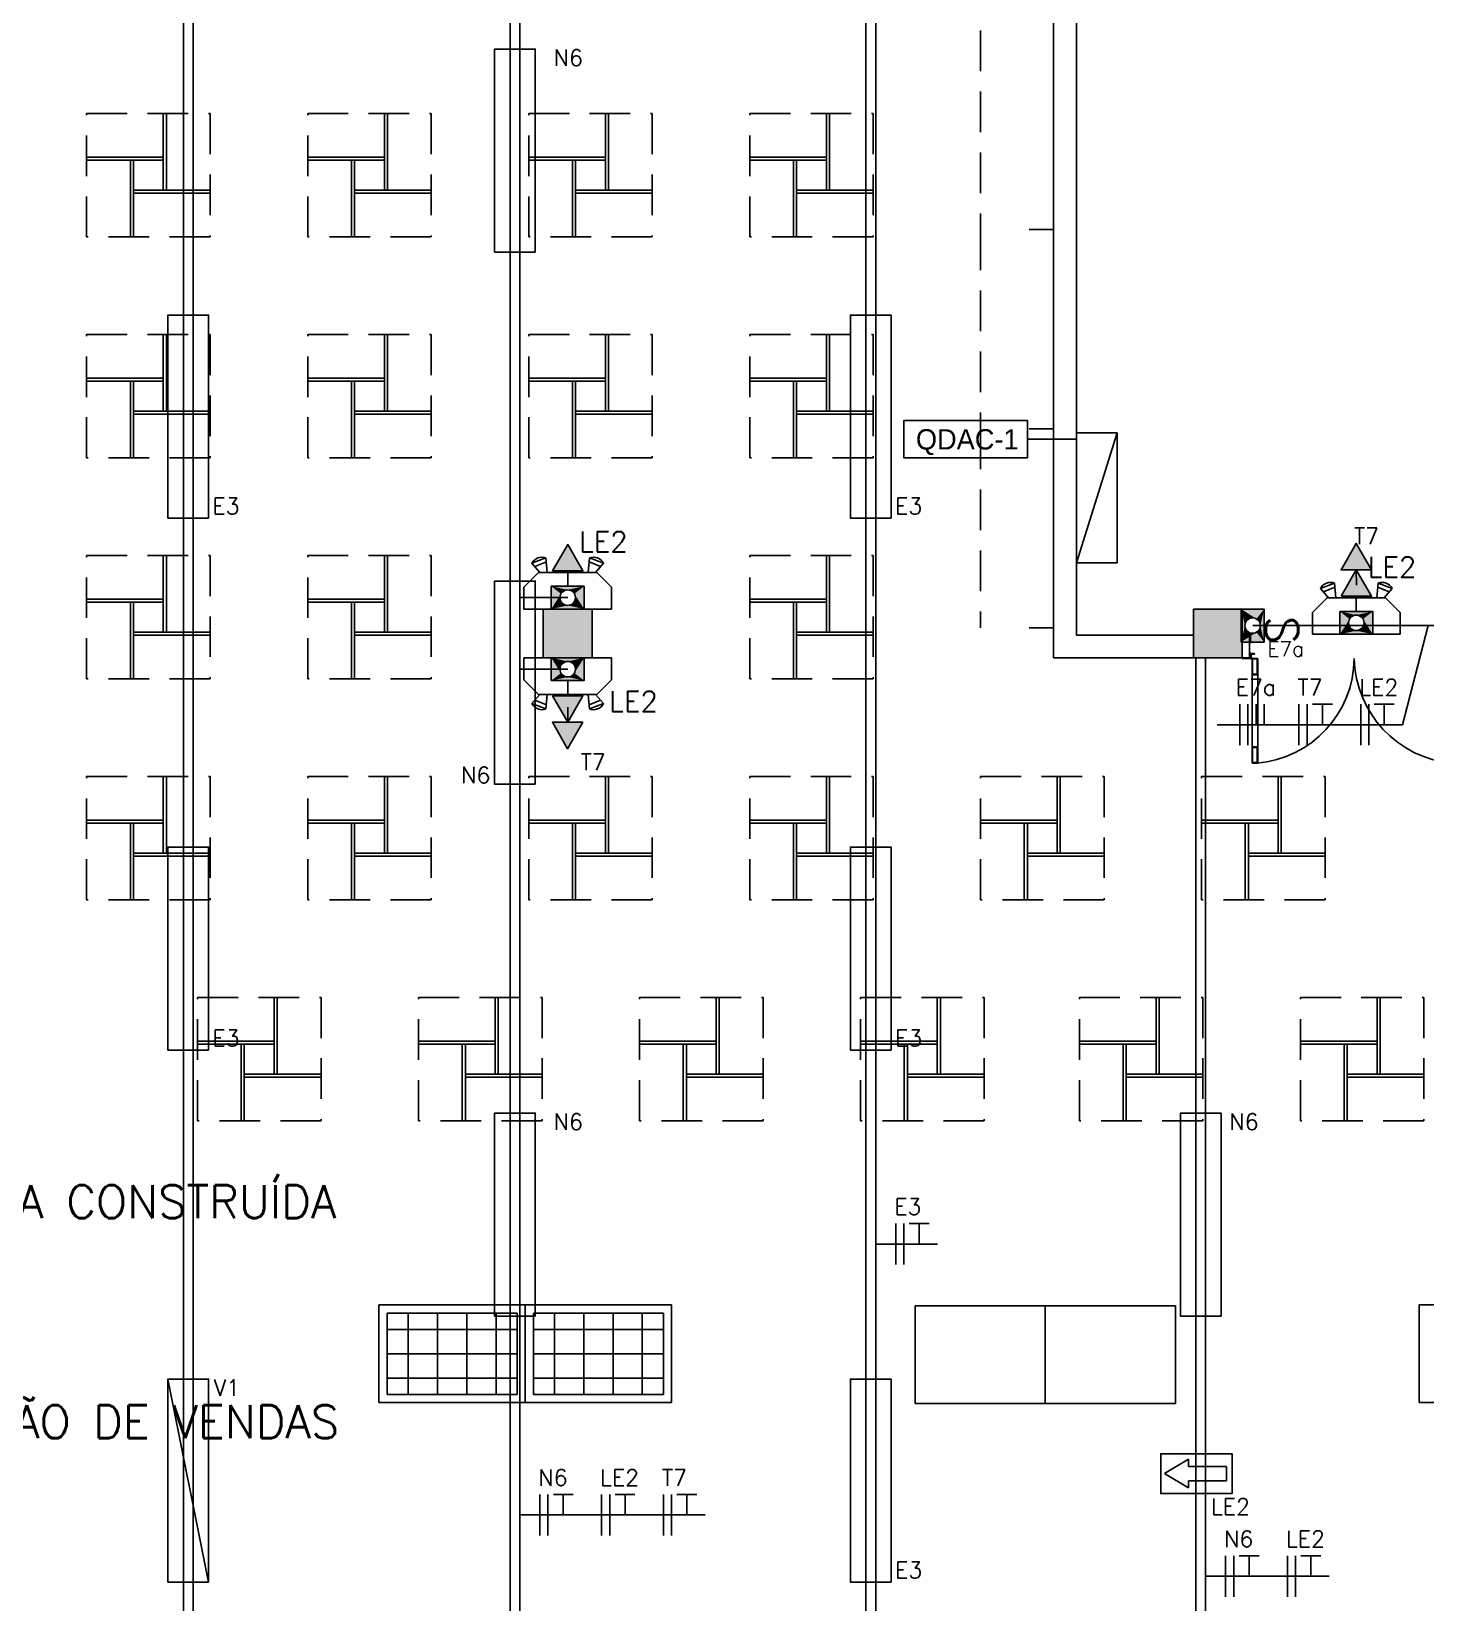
# Model space of a CAD drawing. Header units: metres. Extents: x -367 to 368, y -238 to 226.
# Drawn here: x 227.97 to 236.55, y 205.54 to 215.2 of the extents above; entities that cross this region are included whole.
import ezdxf
from ezdxf.enums import TextEntityAlignment as Align

# ---------------------------------------------------------------- set-up
doc = ezdxf.new("R2010")
doc.units = ezdxf.units.M
doc.linetypes.add('CONTINOUS', pattern=[0])
doc.linetypes.add('LA_BAU_BASES GERAIS_R00$0$LA_BAU_MERC_R01$0$HIDDEN', pattern=[0.375, 0.25, -0.125])
for name, color, linetype in [('A-SIMBELET', 10, 'Continuous'), ('ELE-ELÉTRICA', 160, 'Continuous'), ('INCENDIO', 10, 'CONTINOUS'), ('LA_BAU_BASES GERAIS_R00$0$base', 253, 'Continuous'), ('LA_BAU_BASES GERAIS_R00$0$QUADROS', 7, 'Continuous'), ('LA_BAU_LUM TÉRREO_R02$0$ARQ-HAC-251', 251, 'Continuous'), ('LA_BAU_LUM TÉRREO_R02$0$ARQ-LUM', 2, 'Continuous')]:
    doc.layers.add(name, color=color, linetype=linetype)
doc.styles.add('LA_BAU_BASES GERAIS_R00$0$LA_BAU_MERC_R01$0$R40-125-RS', font='romans.shx', dxfattribs={"height": 0.1248})
doc.styles.add('LA_BAU_BASES GERAIS_R00$0$LA_BAU_MERC_R01$0$RS80', font='ROMANS', dxfattribs={"height": 0.18})
doc.styles.add('LA_BAU_BASES GERAIS_R00$0$R60-125-RS', font='romans.shx', dxfattribs={"height": 0.19})
doc.styles.add('LA_BAU_BASES GERAIS_R00$0$R80-100-RS', font='romans.shx', dxfattribs={"height": 0.203})
doc.styles.add('LA_BAU_BASES GERAIS_R00$0$Standard', font='txt')
doc.styles.get("Standard").update_dxf_attribs({"font": 'romans.shx'})
doc.styles.add('STANDARD-0.1', font='simplex.shx', dxfattribs={"height": 0.1})

# ---------------------------------------------------------------- blocks, each defined once
blk = doc.blocks.new('LA_BAU_BASES GERAIS_R00$0$LA_BAU_ALVENARIA TÉRREO_R01')
at = {"layer": 'LA_BAU_BASES GERAIS_R00$0$base', "linetype": 'Continuous'}
h = blk.add_hatch(color=256, dxfattribs=at)
h.dxf.hatch_style = 1
h.paths.add_polyline_path([(231.42, 211.65), (231.12, 211.65), (231.12, 211.35), (231.42, 211.35)])
h = blk.add_hatch(color=256, dxfattribs=at)
h.dxf.hatch_style = 1
h.paths.add_polyline_path([(235.42, 211.65), (235.25, 211.65), (235.25, 211.35), (235.42, 211.35)])
h.paths.add_polyline_path([(235.25, 211.65), (235.12, 211.65), (235.12, 211.35), (235.25, 211.35)])
for p, q in [((235.4812, 211.3418), (235.4812, 210.798)), ((235.5162, 211.3418), (235.5162, 210.798))]:
    blk.add_line(p, q, dxfattribs=at)
for points in [[(235.12, 211.35), (234.26, 211.35), (234.26, 222.17)], [(235.12, 211.49), (234.4, 211.49), (234.4, 222.17)], [(235.42, 211.49), (235.4661, 211.49), (235.4661, 211.35), (235.42, 211.35)]]:
    blk.add_lwpolyline(points, dxfattribs=at)
for points in [[(231.12, 211.65), (231.42, 211.65), (231.42, 211.35), (231.12, 211.35)], [(235.12, 211.65), (235.42, 211.65), (235.42, 211.35), (235.12, 211.35)]]:
    blk.add_lwpolyline(points, close=True, dxfattribs=at)
for points in [[(235.4708, 211.4947), (235.42, 211.4947), (235.42, 211.493, 0.414214), (235.423, 211.49), (235.4631, 211.49, -0.414214), (235.4661, 211.487), (235.4661, 211.445, 0.414214), (235.4691, 211.442), (235.4708, 211.442)], [(235.4631, 211.35, 0.414214), (235.4661, 211.353), (235.4661, 211.375, -0.414214), (235.4691, 211.378), (235.4708, 211.378), (235.4708, 211.3453), (235.42, 211.3453), (235.42, 211.347, -0.414214), (235.423, 211.35)], [(235.5162, 210.798, 0.414214), (235.5122, 210.802), (235.4852, 210.802, 0.414214), (235.4812, 210.798), (235.4812, 210.706, 0.414214), (235.4852, 210.702), (235.5122, 210.702, 0.414214), (235.5162, 210.706)]]:
    blk.add_lwpolyline(points, format="xyb", close=True, dxfattribs=at)
for points in [[(235.4708, 211.3763), (235.4958, 211.3764), (235.4958, 211.3747, -0.414214), (235.4928, 211.3717), (235.4785, 211.3717, 0.414214), (235.4755, 211.3687), (235.4755, 211.355, -0.414214), (235.4725, 211.352), (235.4708, 211.352)], [(235.5162, 211.3418, 0.414214), (235.5122, 211.3458), (235.4852, 211.3458, 0.414214), (235.4812, 211.3418)], [(235.5122, 211.3426), (235.4852, 211.3426, 0.414214), (235.4843, 211.3418), (235.4843, 211.2498, 0.414214), (235.4852, 211.2489), (235.4982, 211.2489), (235.4982, 211.2458)], [(235.5122, 211.3426, -0.414214), (235.5131, 211.3418), (235.5131, 211.2498, -0.414214), (235.5122, 211.2489), (235.4992, 211.2489), (235.4992, 211.2458)], [(235.5162, 211.2498, -0.414214), (235.5122, 211.2458), (235.4852, 211.2458, -0.414214), (235.4812, 211.2498)], [(235.4982, 210.802), (235.4982, 210.7988), (235.4852, 210.7988, 0.414214), (235.4843, 210.798), (235.4843, 210.706, 0.414214), (235.4852, 210.7051), (235.5122, 210.7051, 0.414214), (235.5131, 210.706), (235.5131, 210.798, 0.414214), (235.5122, 210.7988), (235.4992, 210.7988), (235.4992, 210.802)]]:
    blk.add_lwpolyline(points, format="xyb", dxfattribs=at)
for radius in [0.00438, 0.00238]:
    blk.add_circle((235.4762, 211.347), radius, dxfattribs=at)
for centre, radius, start, end in [((235.458, 211.3508), 0.6511, 274.77989, 359.55554), ((236.7712, 211.3617), 0.6624, 181.3746, 264.80759)]:
    blk.add_arc(centre, radius, start, end, dxfattribs=at)
blk = doc.blocks.new('LA_BAU_BASES GERAIS_R00$0$LA_BAU_MERC_R01')
at = {"layer": 'LA_BAU_BASES GERAIS_R00$0$base', "linetype": 'LA_BAU_BASES GERAIS_R00$0$LA_BAU_MERC_R01$0$HIDDEN'}
for p, q in [((233.81, 215.21), (233.81, 213.985)), ((228.31, 213.94), (228.31, 214.7)), ((228.31, 214.7), (229.07, 214.7)), ((229.07, 214.7), (229.07, 213.94)), ((229.67, 213.94), (229.67, 214.7)), ((229.67, 214.7), (230.43, 214.7)), ((230.43, 214.7), (230.43, 213.94)), ((231.03, 213.94), (231.03, 214.7)), ((231.03, 214.7), (231.79, 214.7)), ((231.79, 214.7), (231.79, 213.94)), ((232.39, 213.94), (232.39, 214.7)), ((232.39, 214.7), (233.15, 214.7)), ((233.15, 214.7), (233.15, 213.94)), ((229.07, 213.94), (228.31, 213.94)), ((230.43, 213.94), (229.67, 213.94)), ((231.79, 213.94), (231.03, 213.94)), ((233.15, 213.94), (232.39, 213.94)), ((233.81, 213.985), (233.81, 212.76)), ((228.31, 212.58), (228.31, 213.34)), ((228.31, 213.34), (229.07, 213.34)), ((229.07, 213.34), (229.07, 212.58)), ((229.67, 212.58), (229.67, 213.34)), ((229.67, 213.34), (230.43, 213.34)), ((230.43, 213.34), (230.43, 212.58)), ((231.03, 212.58), (231.03, 213.34)), ((231.03, 213.34), (231.79, 213.34)), ((231.79, 213.34), (231.79, 212.58)), ((232.39, 212.58), (232.39, 213.34)), ((232.39, 213.34), (233.15, 213.34)), ((233.15, 213.34), (233.15, 212.58)), ((233.81, 212.76), (233.81, 211.535)), ((229.07, 212.58), (228.31, 212.58)), ((230.43, 212.58), (229.67, 212.58)), ((231.79, 212.58), (231.03, 212.58)), ((233.15, 212.58), (232.39, 212.58)), ((228.31, 211.22), (228.31, 211.98)), ((228.31, 211.98), (229.07, 211.98)), ((229.07, 211.98), (229.07, 211.22)), ((229.67, 211.22), (229.67, 211.98)), ((229.67, 211.98), (230.43, 211.98)), ((230.43, 211.98), (230.43, 211.22)), ((232.39, 211.22), (232.39, 211.98)), ((232.39, 211.98), (233.15, 211.98)), ((233.15, 211.98), (233.15, 211.22)), ((229.07, 211.22), (228.31, 211.22)), ((230.43, 211.22), (229.67, 211.22)), ((233.15, 211.22), (232.39, 211.22)), ((228.31, 209.86), (228.31, 210.62)), ((228.31, 210.62), (229.07, 210.62)), ((229.07, 210.62), (229.07, 209.86)), ((229.67, 209.86), (229.67, 210.62)), ((229.67, 210.62), (230.43, 210.62)), ((230.43, 210.62), (230.43, 209.86)), ((231.03, 209.86), (231.03, 210.62)), ((231.03, 210.62), (231.79, 210.62)), ((231.79, 210.62), (231.79, 209.86)), ((232.39, 209.86), (232.39, 210.62)), ((232.39, 210.62), (233.15, 210.62)), ((233.15, 210.62), (233.15, 209.86)), ((233.81, 209.86), (233.81, 210.62)), ((233.81, 210.62), (234.57, 210.62)), ((234.57, 210.62), (234.57, 209.86)), ((235.17, 209.86), (235.17, 210.62)), ((235.17, 210.62), (235.93, 210.62)), ((235.93, 210.62), (235.93, 209.86)), ((229.07, 209.86), (228.31, 209.86)), ((230.43, 209.86), (229.67, 209.86)), ((231.79, 209.86), (231.03, 209.86)), ((233.15, 209.86), (232.39, 209.86)), ((234.57, 209.86), (233.81, 209.86)), ((235.93, 209.86), (235.17, 209.86)), ((228.992, 208.5), (228.992, 209.26)), ((228.992, 209.26), (229.752, 209.26)), ((229.752, 209.26), (229.752, 208.5)), ((230.352, 208.5), (230.352, 209.26)), ((230.352, 209.26), (231.112, 209.26)), ((231.112, 209.26), (231.112, 208.5)), ((231.712, 208.5), (231.712, 209.26)), ((231.712, 209.26), (232.472, 209.26)), ((232.472, 209.26), (232.472, 208.5)), ((233.072, 208.5), (233.072, 209.26)), ((233.072, 209.26), (233.832, 209.26)), ((233.832, 209.26), (233.832, 208.5)), ((234.4181, 208.5), (234.4181, 209.26)), ((234.4181, 209.26), (235.1781, 209.26)), ((235.1781, 209.26), (235.1781, 208.5)), ((235.7781, 208.5), (235.7781, 209.26)), ((235.7781, 209.26), (236.5381, 209.26)), ((236.5381, 209.26), (236.5381, 208.5)), ((229.752, 208.5), (228.992, 208.5)), ((231.112, 208.5), (230.352, 208.5)), ((232.472, 208.5), (231.712, 208.5)), ((233.832, 208.5), (233.072, 208.5)), ((235.1781, 208.5), (234.4181, 208.5)), ((236.5381, 208.5), (235.7781, 208.5))]:
    blk.add_line(p, q, dxfattribs=at)
at = {"layer": 'LA_BAU_BASES GERAIS_R00$0$base'}
for p, q in [((234.26, 213.985), (234.26, 215.21)), ((234.26, 213.985), (234.11, 213.985)), ((234.26, 213.985), (234.11, 213.985)), ((234.26, 212.76), (234.26, 213.985)), ((234.26, 212.76), (234.11, 212.76)), ((234.26, 212.76), (234.11, 212.76)), ((234.26, 211.535), (234.26, 212.76)), ((234.26, 211.535), (234.11, 211.535)), ((230.1088, 207.3668), (230.1088, 206.7668)), ((231.0088, 207.3668), (230.1088, 207.3668)), ((231.0088, 206.7668), (231.0088, 207.3668)), ((231.0088, 207.3668), (231.0088, 206.7668)), ((231.9088, 207.3668), (231.0088, 207.3668)), ((231.9088, 206.7668), (231.9088, 207.3668)), ((233.4088, 207.3611), (233.4088, 206.7611)), ((234.2088, 207.3611), (233.4088, 207.3611)), ((234.2088, 207.3611), (234.2088, 206.7611)), ((235.0088, 207.3611), (234.2088, 207.3611)), ((234.2088, 206.7611), (234.2088, 207.3611)), ((235.0088, 206.7611), (235.0088, 207.3611)), ((236.5088, 207.3668), (236.5088, 206.7668)), ((237.4088, 207.3668), (236.5088, 207.3668)), ((230.1588, 207.3168), (230.1588, 206.8168)), ((230.9588, 207.3168), (230.1588, 207.3168)), ((230.2888, 207.3168), (230.2888, 206.8168)), ((230.4688, 207.3168), (230.4688, 206.8168)), ((230.6488, 207.3168), (230.6488, 206.8168)), ((230.8288, 207.3168), (230.8288, 206.8168)), ((230.9588, 206.8168), (230.9588, 207.3168)), ((231.0588, 207.3168), (231.0588, 206.8168)), ((231.8588, 207.3168), (231.0588, 207.3168)), ((231.1888, 207.3168), (231.1888, 206.8168)), ((231.3688, 207.3168), (231.3688, 206.8168)), ((231.5488, 207.3168), (231.5488, 206.8168)), ((231.7288, 207.3168), (231.7288, 206.8168)), ((231.8588, 206.8168), (231.8588, 207.3168)), ((230.1588, 207.2168), (230.9588, 207.2168)), ((231.0588, 207.2168), (231.8588, 207.2168)), ((230.1588, 207.0668), (230.9588, 207.0668)), ((231.0588, 207.0668), (231.8588, 207.0668)), ((230.1588, 206.9168), (230.9588, 206.9168)), ((231.0588, 206.9168), (231.8588, 206.9168)), ((230.1088, 206.7668), (231.0088, 206.7668)), ((230.1588, 206.8168), (230.9588, 206.8168)), ((231.0088, 206.7668), (231.9088, 206.7668)), ((231.0588, 206.8168), (231.8588, 206.8168)), ((233.4088, 206.7611), (234.2088, 206.7611)), ((234.2088, 206.7611), (235.0088, 206.7611)), ((236.5088, 206.7668), (237.4088, 206.7668))]:
    blk.add_line(p, q, dxfattribs=at)
at = {"layer": 'LA_BAU_BASES GERAIS_R00$0$base', "linetype": 'Continuous'}
for p, q in [((228.7818, 214.7), (228.7818, 214.2282)), ((228.8008, 214.7), (228.8008, 214.2282)), ((230.1418, 214.7), (230.1418, 214.2282)), ((230.1608, 214.7), (230.1608, 214.2282)), ((231.5018, 214.7), (231.5018, 214.2282)), ((231.5208, 214.7), (231.5208, 214.2282)), ((232.8618, 214.7), (232.8618, 214.2282)), ((232.8808, 214.7), (232.8808, 214.2282)), ((228.7818, 214.4308), (228.31, 214.4308)), ((228.7818, 214.4118), (228.31, 214.4118)), ((228.5792, 214.4118), (228.5792, 213.94)), ((228.5982, 214.4118), (228.5982, 213.94)), ((230.1418, 214.4308), (229.67, 214.4308)), ((230.1418, 214.4118), (229.67, 214.4118)), ((229.9392, 214.4118), (229.9392, 213.94)), ((229.9582, 214.4118), (229.9582, 213.94)), ((231.5018, 214.4308), (231.03, 214.4308)), ((231.5018, 214.4118), (231.03, 214.4118)), ((231.2992, 214.4118), (231.2992, 213.94)), ((231.3182, 214.4118), (231.3182, 213.94)), ((232.8618, 214.4308), (232.39, 214.4308)), ((232.8618, 214.4118), (232.39, 214.4118)), ((232.6592, 214.4118), (232.6592, 213.94)), ((232.6782, 214.4118), (232.6782, 213.94)), ((229.07, 214.2282), (228.5982, 214.2282)), ((229.07, 214.2092), (228.5982, 214.2092)), ((230.43, 214.2282), (229.9582, 214.2282)), ((230.43, 214.2092), (229.9582, 214.2092)), ((231.79, 214.2282), (231.3182, 214.2282)), ((231.79, 214.2092), (231.3182, 214.2092)), ((233.15, 214.2282), (232.6782, 214.2282)), ((233.15, 214.2092), (232.6782, 214.2092)), ((228.7818, 213.34), (228.7818, 212.8682)), ((228.8008, 213.34), (228.8008, 212.8682)), ((230.1418, 213.34), (230.1418, 212.8682)), ((230.1608, 213.34), (230.1608, 212.8682)), ((231.5018, 213.34), (231.5018, 212.8682)), ((231.5208, 213.34), (231.5208, 212.8682)), ((232.8618, 213.34), (232.8618, 212.8682)), ((232.8808, 213.34), (232.8808, 212.8682)), ((228.7818, 213.0708), (228.31, 213.0708)), ((228.7818, 213.0518), (228.31, 213.0518)), ((228.5792, 213.0518), (228.5792, 212.58)), ((228.5982, 213.0518), (228.5982, 212.58)), ((230.1418, 213.0708), (229.67, 213.0708)), ((230.1418, 213.0518), (229.67, 213.0518)), ((229.9392, 213.0518), (229.9392, 212.58)), ((229.9582, 213.0518), (229.9582, 212.58)), ((231.5018, 213.0708), (231.03, 213.0708)), ((231.5018, 213.0518), (231.03, 213.0518)), ((231.2992, 213.0518), (231.2992, 212.58)), ((231.3182, 213.0518), (231.3182, 212.58)), ((232.8618, 213.0708), (232.39, 213.0708)), ((232.8618, 213.0518), (232.39, 213.0518)), ((232.6592, 213.0518), (232.6592, 212.58)), ((232.6782, 213.0518), (232.6782, 212.58)), ((229.07, 212.8682), (228.5982, 212.8682)), ((229.07, 212.8492), (228.5982, 212.8492)), ((230.43, 212.8682), (229.9582, 212.8682)), ((230.43, 212.8492), (229.9582, 212.8492)), ((231.79, 212.8682), (231.3182, 212.8682)), ((231.79, 212.8492), (231.3182, 212.8492)), ((233.15, 212.8682), (232.6782, 212.8682)), ((233.15, 212.8492), (232.6782, 212.8492)), ((228.7818, 211.98), (228.7818, 211.5082)), ((228.8008, 211.98), (228.8008, 211.5082)), ((230.1418, 211.98), (230.1418, 211.5082)), ((230.1608, 211.98), (230.1608, 211.5082)), ((232.8618, 211.98), (232.8618, 211.5082)), ((232.8808, 211.98), (232.8808, 211.5082)), ((228.7818, 211.7108), (228.31, 211.7108)), ((228.7818, 211.6918), (228.31, 211.6918)), ((228.5792, 211.6918), (228.5792, 211.22)), ((228.5982, 211.6918), (228.5982, 211.22)), ((230.1418, 211.7108), (229.67, 211.7108)), ((230.1418, 211.6918), (229.67, 211.6918)), ((229.9392, 211.6918), (229.9392, 211.22)), ((229.9582, 211.6918), (229.9582, 211.22)), ((232.8618, 211.7108), (232.39, 211.7108)), ((232.8618, 211.6918), (232.39, 211.6918)), ((232.6592, 211.6918), (232.6592, 211.22)), ((232.6782, 211.6918), (232.6782, 211.22)), ((229.07, 211.5082), (228.5982, 211.5082)), ((229.07, 211.4892), (228.5982, 211.4892)), ((230.43, 211.5082), (229.9582, 211.5082)), ((230.43, 211.4892), (229.9582, 211.4892)), ((233.15, 211.5082), (232.6782, 211.5082)), ((233.15, 211.4892), (232.6782, 211.4892)), ((228.7818, 210.62), (228.7818, 210.1482)), ((228.8008, 210.62), (228.8008, 210.1482)), ((230.1418, 210.62), (230.1418, 210.1482)), ((230.1608, 210.62), (230.1608, 210.1482)), ((231.5018, 210.62), (231.5018, 210.1482)), ((231.5208, 210.62), (231.5208, 210.1482)), ((232.8618, 210.62), (232.8618, 210.1482)), ((232.8808, 210.62), (232.8808, 210.1482)), ((234.2818, 210.62), (234.2818, 210.1482)), ((234.3008, 210.62), (234.3008, 210.1482)), ((235.6418, 210.62), (235.6418, 210.1482)), ((235.6608, 210.62), (235.6608, 210.1482)), ((228.7818, 210.3508), (228.31, 210.3508)), ((228.7818, 210.3318), (228.31, 210.3318)), ((228.5792, 210.3318), (228.5792, 209.86)), ((228.5982, 210.3318), (228.5982, 209.86)), ((230.1418, 210.3508), (229.67, 210.3508)), ((230.1418, 210.3318), (229.67, 210.3318)), ((229.9392, 210.3318), (229.9392, 209.86)), ((229.9582, 210.3318), (229.9582, 209.86)), ((231.5018, 210.3508), (231.03, 210.3508)), ((231.5018, 210.3318), (231.03, 210.3318)), ((231.2992, 210.3318), (231.2992, 209.86)), ((231.3182, 210.3318), (231.3182, 209.86)), ((232.8618, 210.3508), (232.39, 210.3508)), ((232.8618, 210.3318), (232.39, 210.3318)), ((232.6592, 210.3318), (232.6592, 209.86)), ((232.6782, 210.3318), (232.6782, 209.86)), ((234.2818, 210.3508), (233.81, 210.3508)), ((234.2818, 210.3318), (233.81, 210.3318)), ((234.0792, 210.3318), (234.0792, 209.86)), ((234.0982, 210.3318), (234.0982, 209.86)), ((235.6418, 210.3508), (235.17, 210.3508)), ((235.6418, 210.3318), (235.17, 210.3318)), ((235.4392, 210.3318), (235.4392, 209.86)), ((235.4582, 210.3318), (235.4582, 209.86)), ((229.07, 210.1482), (228.5982, 210.1482)), ((229.07, 210.1292), (228.5982, 210.1292)), ((230.43, 210.1482), (229.9582, 210.1482)), ((230.43, 210.1292), (229.9582, 210.1292)), ((231.79, 210.1482), (231.3182, 210.1482)), ((231.79, 210.1292), (231.3182, 210.1292)), ((233.15, 210.1482), (232.6782, 210.1482)), ((233.15, 210.1292), (232.6782, 210.1292)), ((234.57, 210.1482), (234.0982, 210.1482)), ((234.57, 210.1292), (234.0982, 210.1292)), ((235.93, 210.1482), (235.4582, 210.1482)), ((235.93, 210.1292), (235.4582, 210.1292)), ((229.4638, 209.26), (229.4638, 208.7882)), ((229.4828, 209.26), (229.4828, 208.7882)), ((230.8238, 209.26), (230.8238, 208.7882)), ((230.8428, 209.26), (230.8428, 208.7882)), ((232.1838, 209.26), (232.1838, 208.7882)), ((232.2028, 209.26), (232.2028, 208.7882)), ((233.5438, 209.26), (233.5438, 208.7882)), ((233.5628, 209.26), (233.5628, 208.7882)), ((234.8899, 209.26), (234.8899, 208.7882)), ((234.9089, 209.26), (234.9089, 208.7882)), ((236.2499, 209.26), (236.2499, 208.7882)), ((236.2689, 209.26), (236.2689, 208.7882)), ((229.4638, 208.9908), (228.992, 208.9908)), ((229.4638, 208.9718), (228.992, 208.9718)), ((229.2612, 208.9718), (229.2612, 208.5)), ((229.2802, 208.9718), (229.2802, 208.5)), ((230.8238, 208.9908), (230.352, 208.9908)), ((230.8238, 208.9718), (230.352, 208.9718)), ((230.6212, 208.9718), (230.6212, 208.5)), ((230.6402, 208.9718), (230.6402, 208.5)), ((232.1838, 208.9908), (231.712, 208.9908)), ((232.1838, 208.9718), (231.712, 208.9718)), ((231.9812, 208.9718), (231.9812, 208.5)), ((232.0002, 208.9718), (232.0002, 208.5)), ((233.5438, 208.9908), (233.072, 208.9908)), ((233.5438, 208.9718), (233.072, 208.9718)), ((233.3412, 208.9718), (233.3412, 208.5)), ((233.3602, 208.9718), (233.3602, 208.5)), ((234.8899, 208.9908), (234.4181, 208.9908)), ((234.8899, 208.9718), (234.4181, 208.9718)), ((234.6873, 208.9718), (234.6873, 208.5)), ((234.7063, 208.9718), (234.7063, 208.5)), ((236.2499, 208.9908), (235.7781, 208.9908)), ((236.2499, 208.9718), (235.7781, 208.9718)), ((236.0473, 208.9718), (236.0473, 208.5)), ((236.0663, 208.9718), (236.0663, 208.5)), ((229.752, 208.7882), (229.2802, 208.7882)), ((229.752, 208.7692), (229.2802, 208.7692)), ((231.112, 208.7882), (230.6402, 208.7882)), ((231.112, 208.7692), (230.6402, 208.7692)), ((232.472, 208.7882), (232.0002, 208.7882)), ((232.472, 208.7692), (232.0002, 208.7692)), ((233.832, 208.7882), (233.3602, 208.7882)), ((233.832, 208.7692), (233.3602, 208.7692)), ((235.1781, 208.7882), (234.7063, 208.7882)), ((235.1781, 208.7692), (234.7063, 208.7692)), ((236.5381, 208.7882), (236.0663, 208.7882)), ((236.5381, 208.7692), (236.0663, 208.7692))]:
    blk.add_line(p, q, dxfattribs=at)
at = {"layer": 'LA_BAU_BASES GERAIS_R00$0$base', "text_generation_flag": 4}
for tag, height, rotation, style, p in [('CD H=1.45', 0.12, 180, 'LA_BAU_BASES GERAIS_R00$0$LA_BAU_MERC_R01$0$RS80', (261.7377, 205.5486)), ('CD H=1.45', 0.12, 180, 'LA_BAU_BASES GERAIS_R00$0$LA_BAU_MERC_R01$0$RS80', (262.989, 205.5486)), ('CD H=2.25', 0.1248, 270, 'LA_BAU_BASES GERAIS_R00$0$LA_BAU_MERC_R01$0$R40-125-RS', (266.1703, 203.6629)), ('CD H=1.45', 0.12, 180, 'LA_BAU_BASES GERAIS_R00$0$LA_BAU_MERC_R01$0$RS80', (261.3541, 202.8262)), ('CD H=1.45', 0.12, 180, 'LA_BAU_BASES GERAIS_R00$0$LA_BAU_MERC_R01$0$RS80', (262.6054, 202.8262)), ('CD H=1.45', 0.12, 180, 'LA_BAU_BASES GERAIS_R00$0$LA_BAU_MERC_R01$0$RS80', (263.8567, 202.8262)), ('CD H=1.45', 0.12, 180, 'LA_BAU_BASES GERAIS_R00$0$LA_BAU_MERC_R01$0$RS80', (265.108, 202.8262))]:
    blk.add_attdef(tag, text='', height=height, rotation=rotation, dxfattribs=dict(at, style=style)).set_placement(p, align=Align.MIDDLE)
at = {"layer": 'LA_BAU_BASES GERAIS_R00$0$base', "style": 'LA_BAU_BASES GERAIS_R00$0$LA_BAU_MERC_R01$0$RS80', "text_generation_flag": 4}
for p in [(261.764, 204.8962), (263.0153, 204.8962)]:
    blk.add_attdef('CD H=1.45', text='', height=0.12, dxfattribs=at).set_placement(p, align=Align.MIDDLE)
at = {"layer": 'LA_BAU_BASES GERAIS_R00$0$base', "style": 'LA_BAU_BASES GERAIS_R00$0$LA_BAU_MERC_R01$0$R40-125-RS'}
for p in [(246.2431, 203.0982), (247.3931, 203.0982), (248.5431, 203.0982), (249.6931, 203.0982), (250.8431, 203.0982), (246.2431, 202.3182), (247.3931, 202.3182), (248.5431, 202.3182), (249.6931, 202.3182), (250.8431, 202.3182)]:
    blk.add_attdef('TIPO', text='', height=0.1248, rotation=180, dxfattribs=at).set_placement(p, align=Align.MIDDLE)
blk = doc.blocks.new('LA_BAU_BASES GERAIS_R00')
at = {"layer": 'LA_BAU_BASES GERAIS_R00$0$QUADROS', "color": 7}
for p, q in [((234.65, 212.7343), (234.4, 211.9342)), ((234.099, 212.6958), (234.4, 212.6958))]:
    blk.add_line(p, q, dxfattribs=at)
for points in [[(234.099, 212.8103), (233.3376, 212.8103), (233.3376, 212.5813), (234.099, 212.5813)], [(234.4, 212.7343), (234.65, 212.7343), (234.65, 211.9342), (234.4, 211.9342)], [(234.4, 212.7343), (234.65, 212.7343), (234.65, 211.9342), (234.4, 211.9342)]]:
    blk.add_lwpolyline(points, close=True, dxfattribs=at)
blk.add_solid([(234.65, 212.7343), (234.4, 212.7343), (234.4, 211.9342), (234.65, 212.7343)], dxfattribs=at)
at = {"layer": 'LA_BAU_BASES GERAIS_R00$0$base'}
for name in ['LA_BAU_BASES GERAIS_R00$0$LA_BAU_MERC_R01', 'LA_BAU_BASES GERAIS_R00$0$LA_BAU_ALVENARIA TÉRREO_R01']:
    blk.add_blockref(name, (0, 0), dxfattribs=at)
at = {"layer": 'LA_BAU_BASES GERAIS_R00$0$base', "char_height": 0.203, "attachment_point": 1, "style": 'LA_BAU_BASES GERAIS_R00$0$R80-100-RS'}
for s, insert, width in [('ÁREA CONSTRUÍDA ', (227.3847, 208.1039), 4.552553), ('SALÃO DE VENDAS', (227.3847, 206.7493), 8.263651)]:
    blk.add_mtext(s, dxfattribs=dict(at, insert=insert, width=width))
at = {"layer": 'LA_BAU_BASES GERAIS_R00$0$base', "style": 'LA_BAU_BASES GERAIS_R00$0$R60-125-RS'}
for p in [(242.7816, 218.9192), (358.6366, 192.9642)]:
    blk.add_attdef('S', text='', height=0.19, rotation=90, dxfattribs=at).set_placement(p, align=Align.MIDDLE_CENTER)
at = {"layer": 'LA_BAU_BASES GERAIS_R00$0$base', "style": 'LA_BAU_BASES GERAIS_R00$0$R80-100-RS'}
blk.add_attdef('ACESSO', text='', height=0.203, dxfattribs=at).set_placement((365.9223, 191.9868), align=Align.TOP_CENTER)
at = {"layer": 'LA_BAU_BASES GERAIS_R00$0$base', "style": 'LA_BAU_BASES GERAIS_R00$0$R60-125-RS'}
blk.add_attdef('S', text='', height=0.19, dxfattribs=at).set_placement((266.1142, 180.9134), align=Align.MIDDLE_CENTER)
at = {"layer": 'LA_BAU_BASES GERAIS_R00$0$QUADROS', "color": 20, "style": 'LA_BAU_BASES GERAIS_R00$0$Standard'}
blk.add_text('QDAC-1', height=0.125, dxfattribs=at).set_placement((233.7283, 212.632), align=Align.CENTER)
blk = doc.blocks.new('A$C716F59AC')
at = {"layer": 'LA_BAU_LUM TÉRREO_R02$0$ARQ-HAC-251', "color": 160}
for p, q in [((-37.845, 23.6986), (-37.845, 44.205)), ((-37.785, 23.7586), (-37.785, 44.205)), ((-35.835, 24.1746), (-35.835, 44.205)), ((-35.775, 24.1746), (-35.775, 44.205)), ((-33.645, 24.1746), (-33.645, 44.205)), ((-33.585, 24.1746), (-33.585, 44.205)), ((-33.585, 27.6482), (-33.585, 44.205)), ((-31.615, 24.1746), (-31.615, 33.41)), ((-31.555, 24.1746), (-31.555, 33.41)), ((-35.835, 26.7528), (-35.835, 32.5146))]:
    blk.add_line(p, q, dxfattribs=at)
at = {"layer": 'LA_BAU_LUM TÉRREO_R02$0$ARQ-HAC-251'}
for p, q in [((-37.785, 27.6482), (-37.785, 44.205)), ((-31.615, 26.7528), (-31.615, 32.5146))]:
    blk.add_line(p, q, dxfattribs=at)
at = {"layer": 'LA_BAU_LUM TÉRREO_R02$0$ARQ-LUM', "color": 7}
blk.add_line((-37.94, 28.9712), (-37.69, 27.7212), dxfattribs=at)
for points in [[(-35.68, 35.9065), (-35.68, 37.1565), (-35.93, 37.1565), (-35.93, 35.9065)], [(-35.68, 35.9065), (-35.68, 37.1565), (-35.93, 37.1565), (-35.93, 35.9065)], [(-37.69, 34.2694), (-37.69, 35.5194), (-37.94, 35.5194), (-37.94, 34.2694)], [(-37.69, 34.2694), (-37.69, 35.5194), (-37.94, 35.5194), (-37.94, 34.2694)], [(-33.49, 34.2694), (-33.49, 35.5194), (-33.74, 35.5194), (-33.74, 34.2694)], [(-33.49, 34.2694), (-33.49, 35.5194), (-33.74, 35.5194), (-33.74, 34.2694)], [(-35.68, 32.6323), (-35.68, 33.8824), (-35.93, 33.8824), (-35.93, 32.6323)], [(-35.68, 32.6323), (-35.68, 33.8824), (-35.93, 33.8824), (-35.93, 32.6323)], [(-37.69, 30.9953), (-37.69, 32.2453), (-37.94, 32.2453), (-37.94, 30.9953)], [(-37.69, 30.9953), (-37.69, 32.2453), (-37.94, 32.2453), (-37.94, 30.9953)], [(-33.49, 30.9953), (-33.49, 32.2453), (-33.74, 32.2453), (-33.74, 30.9953)], [(-33.49, 30.9953), (-33.49, 32.2453), (-33.74, 32.2453), (-33.74, 30.9953)], [(-35.68, 29.3582), (-35.68, 30.6082), (-35.93, 30.6082), (-35.93, 29.3582)], [(-35.68, 29.3582), (-35.68, 30.6082), (-35.93, 30.6082), (-35.93, 29.3582)], [(-31.46, 29.3582), (-31.46, 30.6082), (-31.71, 30.6082), (-31.71, 29.3582)], [(-31.46, 29.3582), (-31.46, 30.6082), (-31.71, 30.6082), (-31.71, 29.3582)], [(-37.69, 27.7212), (-37.69, 28.9712), (-37.94, 28.9712), (-37.94, 27.7212)], [(-37.69, 27.7212), (-37.69, 28.9712), (-37.94, 28.9712), (-37.94, 27.7212)], [(-37.69, 27.7212), (-37.69, 28.9712), (-37.94, 28.9712), (-37.94, 27.7212)], [(-37.69, 27.7212), (-37.69, 28.9712), (-37.94, 28.9712), (-37.94, 27.7212)], [(-33.49, 27.7212), (-33.49, 28.9712), (-33.74, 28.9712), (-33.74, 27.7212)], [(-33.49, 27.7212), (-33.49, 28.9712), (-33.74, 28.9712), (-33.74, 27.7212)]]:
    blk.add_lwpolyline(points, close=True, dxfattribs=at)
for points in [[(-37.69, 35.2694), (-37.69, 35.5194), (-37.94, 35.5194), (-37.69, 35.2694)], [(-33.49, 35.2694), (-33.49, 35.5194), (-33.74, 35.5194), (-33.49, 35.2694)], [(-37.69, 31.9953), (-37.69, 32.2453), (-37.94, 32.2453), (-37.69, 31.9953)], [(-33.49, 31.9953), (-33.49, 32.2453), (-33.74, 32.2453), (-33.49, 31.9953)], [(-37.69, 27.7212), (-37.69, 28.9712), (-37.94, 28.9712), (-37.69, 27.7212)], [(-33.49, 28.7212), (-33.49, 28.9712), (-33.74, 28.9712), (-33.49, 28.7212)]]:
    blk.add_solid(points, dxfattribs=at)
blk = doc.blocks.new('SETA')
at = {"layer": 'A-SIMBELET'}
for p, q in [((0.192, 0.638), (0.387, 0.755)), ((0.387, 0.755), (0.387, 0.697)), ((0.699, 0.697), (0.387, 0.697)), ((0.699, 0.697), (0.699, 0.578)), ((0.387, 0.521), (0.192, 0.638)), ((0.387, 0.578), (0.387, 0.521)), ((0.699, 0.578), (0.387, 0.578))]:
    blk.add_line(p, q, dxfattribs=at)
blk.add_lwpolyline([(0.745, 0.474), (0.16, 0.474), (0.16, 0.801), (0.745, 0.801)], close=True, dxfattribs=at)
blk = doc.blocks.new('LUMINAUTO2')
at = {"layer": 'ELE-ELÉTRICA', "color": 10}
for p, q in [((0, 0.6), (0.15, 0.6)), ((0, 0.6), (0, 0)), ((0.25, 0.5), (0.15, 0.6)), ((0.25, 0.49), (0.313, 0.545)), ((0.35, 0.449), (0.313, 0.545)), ((0.25, 0.5), (0.25, 0.1)), ((0.25, 0.44), (0.35, 0.449)), ((0.322, 0.446), (0.29, 0.525)), ((0.25, 0.16), (0.35, 0.151)), ((0.25, 0.11), (0.313, 0.055)), ((0.322, 0.154), (0.29, 0.075)), ((0.35, 0.151), (0.313, 0.055)), ((0, 0), (0.15, 0)), ((0.15, 0), (0.25, 0.1))]:
    blk.add_line(p, q, dxfattribs=at)
for centre, start, end in [((0.279, 0.477), 338.3745, 63.8142), ((0.279, 0.123), 296.1858, 21.6255)]:
    blk.add_arc(centre, 0.0759, start, end, dxfattribs=at)
blk = doc.blocks.new('TOM-ALTA')
at = {"layer": 'ELE-ELÉTRICA', "color": 10}
blk.add_line((0.125, 0), (0, 0), dxfattribs=at)
blk.add_lwpolyline([(0.125, 0.125), (0.125, -0.125), (0.342, 0)], close=True, dxfattribs=at)
blk.add_solid([(0.125, 0.125), (0.125, -0.125), (0.342, 0)], dxfattribs=at)
blk = doc.blocks.new('CD')
at = {"color": 10}
blk.add_lwpolyline([(0.15, 0.108), (0, 0.108), (0, -0.108), (0.15, -0.108)], close=True, dxfattribs=at)
blk.add_circle((0.075, 0), 0.0507, dxfattribs=at)
at = {"color": 10, "linetype": 'Continuous'}
for points in [[(0.024, 0), (0, 0.108), (0, -0.108)], [(0.025, 0.009), (0, 0.108), (0.024, 0)], [(0.027, 0.017), (0, 0.108), (0.025, 0.009)], [(0.031, 0.025), (0, 0.108), (0.027, 0.017)], [(0.036, 0.033), (0, 0.108), (0.031, 0.025)], [(0.042, 0.039), (0, 0.108), (0.036, 0.033)], [(0.05, 0.044), (0, 0.108), (0.042, 0.039)], [(0.058, 0.048), (0, 0.108), (0.05, 0.044)], [(0.066, 0.05), (0, 0.108), (0.058, 0.048)], [(0.075, 0.051), (0, 0.108), (0.066, 0.05)], [(0.084, 0.05), (0, 0.108), (0.075, 0.051)], [(0.092, 0.048), (0, 0.108), (0.084, 0.05)], [(0.1, 0.044), (0, 0.108), (0.092, 0.048)], [(0.15, 0.108), (0, 0.108), (0.1, 0.044)], [(0.15, 0.108), (0.1, 0.044), (0.108, 0.039)], [(0.15, 0.108), (0.108, 0.039), (0.114, 0.033)], [(0.15, 0.108), (0.114, 0.033), (0.119, 0.025)], [(0.15, 0.108), (0.119, 0.025), (0.123, 0.017)], [(0.15, 0.108), (0.123, 0.017), (0.125, 0.009)], [(0.15, 0.108), (0.125, 0.009), (0.126, 0)], [(0.15, 0.108), (0.126, 0), (0.15, -0.108)], [(0.025, -0.009), (0.024, 0), (0, -0.108)], [(0.027, -0.017), (0.025, -0.009), (0, -0.108)], [(0.031, -0.025), (0.027, -0.017), (0, -0.108)], [(0.036, -0.033), (0.031, -0.025), (0, -0.108)], [(0.042, -0.039), (0.036, -0.033), (0, -0.108)], [(0.05, -0.044), (0.042, -0.039), (0, -0.108)], [(0.058, -0.048), (0.05, -0.044), (0, -0.108)], [(0.1, -0.044), (0.092, -0.048), (0, -0.108)], [(0.15, -0.108), (0.1, -0.044), (0, -0.108)], [(0.066, -0.05), (0.058, -0.048), (0, -0.108)], [(0.092, -0.048), (0.084, -0.05), (0, -0.108)], [(0.075, -0.051), (0.066, -0.05), (0, -0.108)], [(0.084, -0.05), (0.075, -0.051), (0, -0.108)], [(0.15, -0.108), (0.108, -0.039), (0.1, -0.044)], [(0.15, -0.108), (0.114, -0.033), (0.108, -0.039)], [(0.15, -0.108), (0.119, -0.025), (0.114, -0.033)], [(0.15, -0.108), (0.123, -0.017), (0.119, -0.025)], [(0.15, -0.108), (0.125, -0.009), (0.123, -0.017)], [(0.15, -0.108), (0.126, 0), (0.125, -0.009)]]:
    blk.add_solid(points, dxfattribs=at)
blk = doc.blocks.new('A$C014F47B6')
at = {"layer": 'INCENDIO'}
for name, p, xscale, yscale, zscale, rotation in [('LUMINAUTO2', (-36.1405, 0.75), 0.9000000000000341, 0.9000000000000057, 0.9000000000000523, 90), ('TOM-ALTA', (-36.4105, 0.8906), 0.7499999999999147, 0.75, 0.749999999999949, 90.00000000009986), ('TOM-ALTA', (-31.5582, 0.7353), 0.7499999999999147, 0.75, 0.749999999999949, 90.00000000009986), ('LUMINAUTO2', (-31.2882, 0.5947), 0.9000000000000341, 0.9000000000000057, 0.9000000000000523, 90), ('LUMINAUTO2', (-36.1405, 0.45), -0.9000000000000341, 0.9000000000000341, 0.9000000000000523, 90), ('TOM-ALTA', (-36.4105, 0.3094), -0.7499999999999432, 0.75, 0.749999999999949, 89.99999999990015)]:
    blk.add_blockref(name, p, dxfattribs=dict(at, xscale=xscale, yscale=yscale, zscale=zscale, rotation=rotation))
at = {"layer": 'INCENDIO', "color": 10, "zscale": 0.9374999999998409}
for p, xscale, yscale, rotation in [((-36.4105, 0.75), 0.9374999999998409, 0.9374999999998579, 89.99985175967367), ((-31.5582, 0.5947), 0.9374999999998409, 0.9374999999998579, 89.99985175967367), ((-36.4105, 0.45), -0.9374999999998409, 0.9374999999998295, 90.00014824032633)]:
    blk.add_blockref('CD', p, dxfattribs=dict(at, xscale=xscale, yscale=yscale, rotation=rotation))
at = {"layer": 'INCENDIO', "lineweight": 0, "xscale": 0.7500000000000008, "yscale": 0.75, "zscale": 0.7500000000000008, "rotation": 2.506848401428832e-06}
blk.add_blockref('SETA', (-32.8815, -5.0492), dxfattribs=at)

msp = doc.modelspace()

# ---------------------------------------------------------------- linework, layer by layer
at = {"color": 160}
for p, q in [((235.4846, 211.5483), (236.1185, 211.5483)), ((236.1185, 211.5483), (236.882, 211.5483))]:
    msp.add_line(p, q, dxfattribs=at)
at = {"color": 2}
msp.add_line((236.4068, 210.9384), (236.5638, 211.5483), dxfattribs=at)
at = {"layer": 'ELE-ELÉTRICA', "color": 160}
for p, q in [((231.27, 211.7203), (230.975, 211.7203)), ((231.27, 211.2797), (230.975, 211.2797))]:
    msp.add_line(p, q, dxfattribs=at)
at = {"layer": 'ELE-ELÉTRICA', "color": 20}
for p, q in [((235.4054, 210.9384), (235.4054, 211.0651)), ((235.4554, 210.9384), (235.4554, 211.0651)), ((235.5053, 210.9384), (235.5053, 211.0651)), ((235.5553, 210.9384), (235.5553, 211.0651)), ((235.7696, 210.9384), (235.7696, 211.0651)), ((235.8195, 210.9384), (235.8195, 211.0651)), ((236.1498, 210.8118), (236.1498, 211.0651)), ((236.1998, 210.9384), (236.1998, 211.0651)), ((236.1998, 210.8118), (236.1998, 211.0651)), ((235.4054, 210.8118), (235.4054, 210.9384)), ((235.4554, 210.8118), (235.4554, 210.9384)), ((235.7696, 210.8118), (235.7696, 210.9384)), ((235.8195, 210.8118), (235.8195, 210.9384)), ((233.2883, 207.6154, 0), (233.2883, 207.8687, 0)), ((233.3382, 207.6154, 0), (233.3382, 207.8687, 0)), ((231.0983, 205.9479, 0), (231.0983, 206.2012, 0)), ((231.1482, 205.9479, 0), (231.1482, 206.2012, 0)), ((231.4785, 205.9479, 0), (231.4785, 206.2012, 0)), ((231.5285, 205.9479, 0), (231.5285, 206.2012, 0)), ((231.8588, 205.9479, 0), (231.8588, 206.2012, 0)), ((231.9087, 205.9479, 0), (231.9087, 206.2012, 0)), ((235.3183, 205.5706, 0), (235.3183, 205.824, 0)), ((235.3682, 205.5706, 0), (235.3682, 205.824, 0)), ((235.6985, 205.5706, 0), (235.6985, 205.824, 0)), ((235.7485, 205.5706, 0), (235.7485, 205.824, 0))]:
    msp.add_line(p, q, dxfattribs=at)
at = {"layer": 'ELE-ELÉTRICA', "color": 20, "linetype": 'Continuous'}
for p, q in [((235.9748, 211.0651), (235.8529, 211.0651)), ((235.9138, 210.9384), (235.9138, 211.0651)), ((236.3551, 211.0651), (236.2331, 211.0651)), ((236.2941, 210.9384), (236.2941, 211.0651)), ((233.4936, 207.8687, 0), (233.3716, 207.8687, 0)), ((233.4326, 207.7421, 0), (233.4326, 207.8687, 0)), ((231.3036, 206.2012, 0), (231.1816, 206.2012, 0)), ((231.2426, 206.0745, 0), (231.2426, 206.2012, 0)), ((231.6838, 206.2012, 0), (231.5618, 206.2012, 0)), ((231.6228, 206.0745, 0), (231.6228, 206.2012, 0)), ((232.064, 206.2012, 0), (231.9421, 206.2012, 0)), ((232.0031, 206.0745, 0), (232.0031, 206.2012, 0)), ((235.5236, 205.824, 0), (235.4016, 205.824, 0)), ((235.4626, 205.6973, 0), (235.4626, 205.824, 0)), ((235.9038, 205.824, 0), (235.7818, 205.824, 0)), ((235.8428, 205.6973, 0), (235.8428, 205.824, 0))]:
    msp.add_line(p, q, dxfattribs=at)
at = {"layer": 'ELE-ELÉTRICA', "color": 2}
for p, q in [((235.266, 210.9384), (235.6463, 210.9384)), ((235.6463, 210.9384), (236.0265, 210.9384)), ((236.0265, 210.9384), (236.4068, 210.9384)), ((233.165, 207.7421, 0), (233.5452, 207.7421, 0)), ((230.975, 206.0745, 0), (231.3552, 206.0745, 0)), ((231.3552, 206.0745, 0), (231.7355, 206.0745, 0)), ((231.7355, 206.0745, 0), (232.1157, 206.0745, 0)), ((235.195, 205.6973, 0), (235.5752, 205.6973, 0)), ((235.5752, 205.6973, 0), (235.9555, 205.6973, 0))]:
    msp.add_line(p, q, dxfattribs=at)

# ---------------------------------------------------------------- block references
at = {"color": 160}
msp.add_blockref('A$C716F59AC', (266.75, 177.94, 0), dxfattribs=at)
at = {"layer": 'ELE-ELÉTRICA', "color": 160}
msp.add_blockref('LA_BAU_BASES GERAIS_R00', (0, 0), dxfattribs=at)
at = {"layer": 'ELE-ELÉTRICA', "yscale": 0.7499999999999432, "zscale": 0.749999999999949}
for p, xscale, rotation in [((236.1225, 211.7977), -0.749999999999949, 270.0829535845577), ((231.2701, 211.047), 0.749999999999949, 269.9170464154423)]:
    msp.add_blockref('TOM-ALTA', p, dxfattribs=dict(at, xscale=xscale, rotation=rotation))
at = {"layer": 'ELE-ELÉTRICA', "color": 10, "xscale": 0.9374999999997331, "yscale": 0.9374999999997726, "zscale": 0.9374999999998409, "rotation": 359.9997035193456}
msp.add_blockref('CD', (235.4142, 211.5483), dxfattribs=at)
at = {"layer": 'INCENDIO', "color": 160}
msp.add_blockref('A$C014F47B6', (267.6805, 210.9), dxfattribs=at)

# ---------------------------------------------------------------- texts
at = {"layer": 'A-SIMBELET'}
for s, p in [('N6', (231.2738, 214.9931, 0)), ('E3', (229.1675, 212.2335, 0)), ('E3', (233.3675, 212.2335, 0)), ('N6', (230.7045, 210.5784, 0)), ('E3', (229.1675, 208.9594, 0)), ('E3', (233.3675, 208.9594, 0)), ('N6', (231.2738, 208.4449, 0)), ('N6', (235.4317, 208.4444, 0)), ('V1', (229.1738, 206.8078, 0)), ('LE2', (235.3479, 206.0755, 0)), ('E3', (233.3675, 205.6853, 0))]:
    msp.add_text(s, height=0.1, dxfattribs=at).set_placement(p, align=Align.CENTER)
at = {"layer": 'ELE-ELÉTRICA', "color": 10}
msp.add_text('T7', height=0.1, dxfattribs=at).set_placement((236.1081, 212.0992), align=Align.MIDDLE_LEFT)
at = {"layer": 'ELE-ELÉTRICA', "color": 160, "style": 'STANDARD-0.1'}
msp.add_text('S', height=0.2, rotation=269.99985, dxfattribs=at).set_placement((235.5646, 211.607))
at = {"layer": 'ELE-ELÉTRICA', "color": 10}
msp.add_text('E7a', height=0.09113, rotation=359.99985, dxfattribs=at).set_placement((235.6879, 211.3585), align=Align.CENTER)
at = {"layer": 'ELE-ELÉTRICA', "color": 20}
for s, p in [('E7a', (235.3802, 211.1184)), ('T7', (235.7605, 211.1184)), ('LE2', (236.1407, 211.1184)), ('E3', (233.2792, 207.9221, 0)), ('N6', (231.0892, 206.2545, 0)), ('LE2', (231.4695, 206.2545, 0)), ('T7', (231.8497, 206.2545, 0)), ('N6', (235.3092, 205.8773, 0)), ('LE2', (235.6895, 205.8773, 0))]:
    msp.add_text(s, height=0.1, dxfattribs=at).set_placement(p)
at = {"layer": 'ELE-ELÉTRICA', "color": 10}
msp.add_text('T7', height=0.1, rotation=360, dxfattribs=at).set_placement((231.3496, 210.7088), align=Align.MIDDLE_LEFT)
at = {"layer": 'INCENDIO', "color": 10}
for p in [(231.3389, 212.0643), (236.1913, 211.909), (231.5244, 211.0811)]:
    msp.add_text('LE2', height=0.125, dxfattribs=at).set_placement(p, align=Align.MIDDLE_LEFT)

doc.saveas('drawing.dxf')
